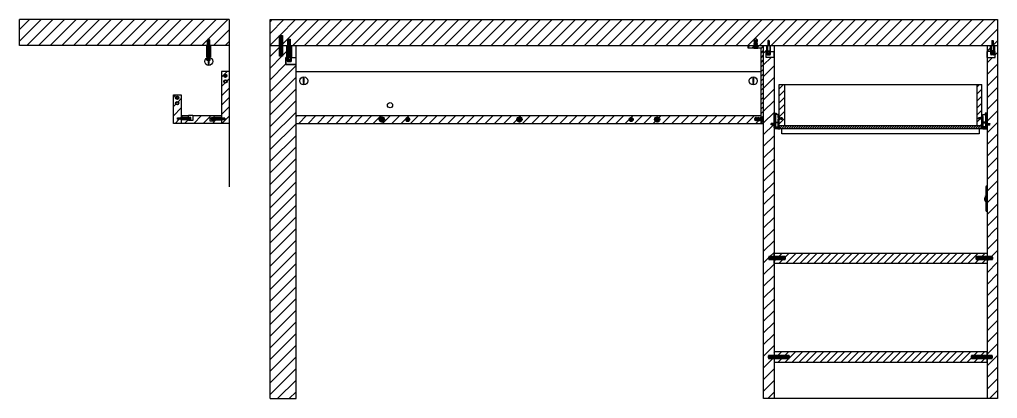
# Model space of a CAD drawing. Header units: millimetres. Extents: x 125 to 1869, y -776 to 1029.
# Drawn here: x 1426.4 to 1614.6, y 257.5 to 330.5 of the extents above; entities that cross this region are included whole.
import ezdxf

# ---------------------------------------------------------------- set-up
doc = ezdxf.new("R2010")
doc.units = ezdxf.units.MM
doc.linetypes.add('ACAD_ISO02W100', pattern=[15, 12, -3])
for name, color, linetype in [('A-SECT-LINE', 5, 'Continuous'), ('A-SECTION', 254, 'Continuous'), ('A-SECTION-1', 253, 'Continuous'), ('A-SECTION-2', 252, 'Continuous'), ('DETAILS', 2, 'Continuous')]:
    doc.layers.add(name, color=color, linetype=linetype)
pattern_1 = [(45, (71.61398, 94.53129), (-0.112253202, 0.112253202), [])]
pattern_2 = [(45, (976.7483, -684.1922), (-1.122532, 1.122532), [])]
pattern_3 = [(45, (71.614, 94.5313), (-0.4490128, 0.4490128), [])]
pattern_4 = [(45, (976.74832, -684.19219), (-0.112253202, 0.112253202), [])]

# ---------------------------------------------------------------- blocks, each defined once
blk = doc.blocks.new('VITE 1')
at = {"layer": 'DETAILS'}
for p, q in [((1496.77, 231.85), (1496.18, 231.67)), ((1496.18, 231.63), (1496.77, 231.81)), ((1496.77, 231.68), (1496.18, 231.5)), ((1496.18, 231.63), (1496.18, 231.67)), ((1496.18, 231.46), (1496.77, 231.64)), ((1496.77, 231.51), (1496.18, 231.33)), ((1496.18, 231.46), (1496.18, 231.5)), ((1496.25, 231.7), (1496.25, 231.95)), ((1496.25, 231.53), (1496.25, 231.66)), ((1496.69, 231.82), (1496.69, 231.95)), ((1496.69, 231.65), (1496.69, 231.78)), ((1496.69, 231.48), (1496.69, 231.61)), ((1496.77, 231.81), (1496.77, 231.85)), ((1496.77, 231.64), (1496.77, 231.68)), ((1496.77, 231.47), (1496.77, 231.51)), ((1496.08, 230.25), (1496.25, 230.44)), ((1496.08, 230.25), (1496.88, 230.25)), ((1496.18, 231.3), (1496.77, 231.47)), ((1496.77, 231.34), (1496.18, 231.16)), ((1496.18, 231.3), (1496.18, 231.33)), ((1496.18, 231.13), (1496.77, 231.3)), ((1496.77, 231.17), (1496.18, 230.99)), ((1496.18, 231.13), (1496.18, 231.16)), ((1496.18, 230.95), (1496.77, 231.13)), ((1496.77, 231), (1496.18, 230.82)), ((1496.18, 230.95), (1496.18, 230.99)), ((1496.18, 230.78), (1496.77, 230.96)), ((1496.77, 230.83), (1496.18, 230.65)), ((1496.18, 230.78), (1496.18, 230.82)), ((1496.18, 230.61), (1496.77, 230.79)), ((1496.77, 230.65), (1496.18, 230.48)), ((1496.18, 230.61), (1496.18, 230.65)), ((1496.18, 230.44), (1496.77, 230.61)), ((1496.18, 230.44), (1496.18, 230.48)), ((1496.25, 231.36), (1496.25, 231.49)), ((1496.25, 231.19), (1496.25, 231.32)), ((1496.25, 231.02), (1496.25, 231.15)), ((1496.25, 230.85), (1496.25, 230.98)), ((1496.25, 230.68), (1496.25, 230.81)), ((1496.25, 230.5), (1496.25, 230.64)), ((1496.25, 230.44), (1496.25, 230.46)), ((1496.69, 231.31), (1496.69, 231.44)), ((1496.69, 231.14), (1496.69, 231.27)), ((1496.69, 230.97), (1496.69, 231.1)), ((1496.69, 230.8), (1496.69, 230.93)), ((1496.69, 230.63), (1496.69, 230.76)), ((1496.69, 230.44), (1496.69, 230.59)), ((1496.88, 230.25), (1496.69, 230.44)), ((1496.77, 231.3), (1496.77, 231.34)), ((1496.77, 231.13), (1496.77, 231.17)), ((1496.77, 230.96), (1496.77, 231)), ((1496.77, 230.79), (1496.77, 230.83)), ((1496.77, 230.61), (1496.77, 230.65)), ((1496.77, 230.61), (1496.77, 230.61))]:
    blk.add_line(p, q, dxfattribs=at)
blk.add_arc((1496.47, 231.45), 0.553, 66.578, 113.422, dxfattribs=at)
blk = doc.blocks.new('vite')
at = {"layer": 'DETAILS'}
for p, q in [((1492.6, 55.1), (1492.6, 59.3)), ((1502.4, 59.3), (1492.6, 59.3)), ((1495, 55.1), (1495, 59.3)), ((1500, 55.1), (1500, 59.3)), ((1502.4, 55.1), (1502.4, 59.3)), ((1492.6, 55.1), (1495, 55.1)), ((1494.2, 35.4), (1494.2, 51.1)), ((1500.8, 51.1), (1494.2, 51.1)), ((1494.2, 35.4), (1500.8, 35.4)), ((1495, 55.1), (1500, 55.1)), ((1495.3, 51.1), (1495.3, 55.1)), ((1495.3, 21.6), (1495.3, 35.4)), ((1499.7, 51.1), (1499.7, 55.1)), ((1499.7, 21.6), (1499.7, 35.4)), ((1500, 55.1), (1502.4, 55.1)), ((1500.8, 35.4), (1500.8, 51.1)), ((1496.4, 20.5), (1495.3, 21.6)), ((1495.3, 21.6), (1499.7, 21.6)), ((1496.4, 20.5), (1498.6, 20.5)), ((1498.6, 20.5), (1499.7, 21.6))]:
    blk.add_line(p, q, dxfattribs=at)
blk.add_arc((1497.5, 51.1), 8.52, 73, 73.2204, dxfattribs=at)
blk = doc.blocks.new('vite mensole')
at = {"layer": 'DETAILS'}
for p, q in [((636.77, 367.25), (636.07, 367.25)), ((636.07, 365), (636.07, 367.25)), ((636.37, 367.15), (636.07, 367.15)), ((636.72, 367.85), (636.12, 367.85)), ((636.12, 367.85), (636.12, 367.65)), ((636.72, 367.65), (636.12, 367.65)), ((636.12, 367.15), (636.12, 365.05)), ((636.22, 367.25), (636.22, 367.65)), ((636.6, 367.25), (636.25, 367.25)), ((636.37, 367.15), (636.37, 365.05)), ((636.77, 367.15), (636.47, 367.15)), ((636.47, 367.15), (636.47, 365.05)), ((636.62, 367.25), (636.62, 367.65)), ((636.72, 367.85), (636.72, 367.65)), ((636.72, 367.15), (636.72, 365.05)), ((636.77, 367.25), (636.77, 365)), ((636.37, 365.05), (636.07, 365.05)), ((636.77, 365), (636.07, 365)), ((636.22, 363.9), (636.22, 365)), ((636.62, 365), (636.22, 364.88)), ((636.62, 364.85), (636.22, 364.73)), ((636.62, 364.7), (636.22, 364.58)), ((636.62, 364.55), (636.22, 364.43)), ((636.62, 364.4), (636.22, 364.28)), ((636.62, 364.25), (636.22, 364.13)), ((636.62, 364.1), (636.22, 363.98)), ((636.57, 363.85), (636.27, 363.85)), ((636.62, 363.94), (636.33, 363.85)), ((636.77, 365.05), (636.47, 365.05)), ((636.62, 365), (636.62, 363.9))]:
    blk.add_line(p, q, dxfattribs=at)
for centre, start, end in [((636.27, 363.9), 180, 270), ((636.57, 363.9), 270, 360)]:
    blk.add_arc(centre, 0.05, start, end, dxfattribs=at)

msp = doc.modelspace()

# ---------------------------------------------------------------- hatches: boundary and pattern name
at = {"layer": 'A-SECTION', "ltscale": 0.2}
h = msp.add_hatch(dxfattribs=at)
h.set_pattern_fill('ANSI31', color=256, scale=0.5)
h.paths.add_polyline_path([(1466.75, 330.47), (1426.41, 330.47), (1426.41, 325.47), (1466.75, 325.47)])
h = msp.add_hatch(dxfattribs=at)
h.set_pattern_fill('ANSI31', color=256, scale=0.5)
h.set_pattern_definition(pattern_2)
edge = h.paths.add_edge_path()
edge.add_line((1614.62, 330.47), (1485.23, 330.47))
edge.add_line((1485.23, 330.47), (1485.23, 325.47))
edge.add_line((1485.23, 325.47), (1567.82, 325.47))
edge.add_line((1567.82, 325.47), (1567.82, 325.55))
edge.add_line((1567.82, 325.55), (1567.9, 325.57))
edge.add_line((1567.9, 325.57), (1567.9, 325.7))
edge.add_line((1567.9, 325.7), (1567.82, 325.68))
edge.add_line((1567.82, 325.68), (1567.82, 325.72))
edge.add_line((1567.82, 325.72), (1567.9, 325.74))
edge.add_line((1567.9, 325.74), (1567.9, 325.87))
edge.add_line((1567.9, 325.87), (1567.82, 325.85))
edge.add_line((1567.82, 325.85), (1567.82, 325.89))
edge.add_line((1567.82, 325.89), (1567.9, 325.91))
edge.add_line((1567.9, 325.91), (1567.9, 326.04))
edge.add_line((1567.9, 326.04), (1567.82, 326.02))
edge.add_line((1567.82, 326.02), (1567.82, 326.06))
edge.add_line((1567.82, 326.06), (1567.9, 326.08))
edge.add_line((1567.9, 326.08), (1567.9, 326.21))
edge.add_line((1567.9, 326.21), (1567.82, 326.19))
edge.add_line((1567.82, 326.19), (1567.82, 326.23))
edge.add_line((1567.82, 326.23), (1567.9, 326.25))
edge.add_line((1567.9, 326.25), (1567.9, 326.38))
edge.add_line((1567.9, 326.38), (1567.82, 326.36))
edge.add_line((1567.82, 326.36), (1567.82, 326.4))
edge.add_line((1567.82, 326.4), (1567.9, 326.42))
edge.add_line((1567.9, 326.42), (1567.9, 326.68))
edge.add_arc((1568.12, 326.17), 0.553, 66.578, 113.422, ccw=False)
edge.add_line((1568.34, 326.68), (1568.34, 326.55))
edge.add_line((1568.34, 326.55), (1568.42, 326.57))
edge.add_line((1568.42, 326.57), (1568.42, 326.53))
edge.add_line((1568.42, 326.53), (1568.34, 326.51))
edge.add_line((1568.34, 326.51), (1568.34, 326.38))
edge.add_line((1568.34, 326.38), (1568.42, 326.4))
edge.add_line((1568.42, 326.4), (1568.42, 326.36))
edge.add_line((1568.42, 326.36), (1568.34, 326.34))
edge.add_line((1568.34, 326.34), (1568.34, 326.21))
edge.add_line((1568.34, 326.21), (1568.42, 326.23))
edge.add_line((1568.42, 326.23), (1568.42, 326.19))
edge.add_line((1568.42, 326.19), (1568.34, 326.17))
edge.add_line((1568.34, 326.17), (1568.34, 326.04))
edge.add_line((1568.34, 326.04), (1568.42, 326.06))
edge.add_line((1568.42, 326.06), (1568.42, 326.02))
edge.add_line((1568.42, 326.02), (1568.34, 326))
edge.add_line((1568.34, 326), (1568.34, 325.87))
edge.add_line((1568.34, 325.87), (1568.42, 325.89))
edge.add_line((1568.42, 325.89), (1568.42, 325.85))
edge.add_line((1568.42, 325.85), (1568.34, 325.83))
edge.add_line((1568.34, 325.83), (1568.34, 325.7))
edge.add_line((1568.34, 325.7), (1568.42, 325.72))
edge.add_line((1568.42, 325.72), (1568.42, 325.68))
edge.add_line((1568.42, 325.68), (1568.34, 325.66))
edge.add_line((1568.34, 325.66), (1568.34, 325.53))
edge.add_line((1568.34, 325.53), (1568.42, 325.55))
edge.add_line((1568.42, 325.55), (1568.42, 325.47))
edge.add_line((1568.42, 325.47), (1570.43, 325.47))
edge.add_line((1570.43, 325.47), (1570.43, 326.36))
edge.add_line((1570.43, 326.36), (1570.5, 326.43))
edge.add_line((1570.5, 326.43), (1570.65, 326.43))
edge.add_line((1570.65, 326.43), (1570.71, 326.36))
edge.add_line((1570.71, 326.36), (1570.71, 325.47))
edge.add_line((1570.71, 325.47), (1570.78, 325.47))
edge.add_line((1570.78, 325.47), (1613.52, 325.47))
edge.add_line((1613.52, 325.47), (1613.52, 326.36))
edge.add_line((1613.52, 326.36), (1613.59, 326.43))
edge.add_line((1613.59, 326.43), (1613.73, 326.43))
edge.add_line((1613.73, 326.43), (1613.8, 326.36))
edge.add_line((1613.8, 326.36), (1613.8, 325.47))
edge.add_line((1613.8, 325.47), (1613.87, 325.47))
edge.add_line((1613.87, 325.47), (1614.62, 325.47))
edge.add_line((1614.62, 325.47), (1614.62, 330.47))
h.paths.add_polyline_path([(1485.23, 330.47), (1474.62, 330.47), (1474.62, 325.47), (1476.43, 325.47), (1476.43, 327.26), (1476.43, 327.41), (1477.03, 327.41), (1477.03, 325.47), (1477.95, 325.47), (1477.95, 326.31), (1478.1, 326.31), (1478.1, 326.62), (1478.5, 326.62), (1478.5, 326.31), (1478.65, 326.31), (1478.65, 325.47), (1485.23, 325.47)])
at = {"layer": 'A-SECTION'}
h = msp.add_hatch(dxfattribs=at)
h.set_pattern_fill('ANSI31', color=256, scale=0.5)
h.set_pattern_definition([(45, (71.614, 94.5313), (-1.122532, 1.122532), [])])
h.paths.add_polyline_path([(1478.81, 324.03), (1479.62, 324.03), (1479.62, 325.47), (1478.81, 325.47)])
edge = h.paths.add_edge_path(flags=17)
edge.add_line((1477.91, 323.47), (1477.91, 323.36))
edge.add_arc((1478.05, 323.36), 0.143, 180, 270)
edge.add_line((1478.05, 323.22), (1478.59, 323.22))
edge.add_arc((1478.59, 323.36), 0.143, 270, 360)
edge.add_line((1478.73, 323.36), (1478.73, 323.47))
edge.add_line((1478.73, 323.47), (1477.91, 323.47))
h.paths.add_polyline_path([(1477.03, 325.47), (1477.03, 323.41), (1476.53, 323.41), (1476.43, 323.55), (1476.43, 325.47), (1474.62, 325.47), (1474.62, 257.47), (1479.62, 257.47), (1479.62, 321.78), (1477.69, 321.78), (1477.69, 324.03), (1477.81, 324.03), (1477.81, 325.47)])
at = {"layer": 'A-SECTION-1', "ltscale": 0.2}
h = msp.add_hatch(dxfattribs=at)
h.set_pattern_fill('ANSI31', color=256, scale=0.5)
h.set_pattern_definition(pattern_2)
h.paths.add_polyline_path([(1571.62, 325.47), (1570.97, 325.47), (1570.97, 324.32), (1571.62, 324.32)], flags=17)
h.paths.add_polyline_path([(1570.17, 325.47), (1569.62, 325.47), (1569.62, 316.57), (1571.62, 316.57), (1571.62, 323.19), (1570.08, 323.19), (1570.08, 324.32), (1570.17, 324.32)])
edge = h.paths.add_edge_path()
edge.add_line((1571.62, 316.57), (1569.62, 316.57))
edge.add_line((1569.62, 316.57), (1569.62, 304.59))
edge.add_line((1569.62, 304.59), (1571.62, 304.59))
edge.add_line((1571.62, 304.59), (1571.62, 310.16))
edge.add_line((1571.62, 310.16), (1571.61, 310.16))
edge.add_line((1571.61, 310.16), (1571.62, 310.19))
edge.add_line((1571.62, 310.19), (1571.62, 310.2))
edge.add_line((1571.62, 310.2), (1571.56, 310.2))
edge.add_line((1571.56, 310.2), (1571.55, 310.16))
edge.add_line((1571.55, 310.16), (1571.53, 310.16))
edge.add_line((1571.53, 310.16), (1571.54, 310.2))
edge.add_line((1571.54, 310.2), (1571.48, 310.2))
edge.add_line((1571.48, 310.2), (1571.47, 310.16))
edge.add_line((1571.47, 310.16), (1571.45, 310.16))
edge.add_line((1571.45, 310.16), (1571.46, 310.2))
edge.add_line((1571.46, 310.2), (1571.4, 310.2))
edge.add_line((1571.4, 310.2), (1571.38, 310.16))
edge.add_line((1571.38, 310.16), (1571.37, 310.16))
edge.add_line((1571.37, 310.16), (1571.38, 310.2))
edge.add_line((1571.38, 310.2), (1571.31, 310.2))
edge.add_line((1571.31, 310.2), (1571.3, 310.16))
edge.add_line((1571.3, 310.16), (1571.28, 310.16))
edge.add_line((1571.28, 310.16), (1571.29, 310.2))
edge.add_line((1571.29, 310.2), (1571.23, 310.2))
edge.add_line((1571.23, 310.2), (1571.22, 310.16))
edge.add_line((1571.22, 310.16), (1571.2, 310.16))
edge.add_line((1571.2, 310.16), (1571.21, 310.2))
edge.add_line((1571.21, 310.2), (1571.15, 310.2))
edge.add_line((1571.15, 310.2), (1571.14, 310.16))
edge.add_line((1571.14, 310.16), (1571.12, 310.16))
edge.add_line((1571.12, 310.16), (1571.13, 310.2))
edge.add_line((1571.13, 310.2), (1571.07, 310.2))
edge.add_arc((1571.31, 310.31), 0.265, 156.578, 203.422, ccw=False)
edge.add_line((1571.07, 310.41), (1571.19, 310.41))
edge.add_line((1571.19, 310.41), (1571.2, 310.45))
edge.add_line((1571.2, 310.45), (1571.22, 310.45))
edge.add_line((1571.22, 310.45), (1571.21, 310.41))
edge.add_line((1571.21, 310.41), (1571.27, 310.41))
edge.add_line((1571.27, 310.41), (1571.28, 310.45))
edge.add_line((1571.28, 310.45), (1571.3, 310.45))
edge.add_line((1571.3, 310.45), (1571.29, 310.41))
edge.add_line((1571.29, 310.41), (1571.36, 310.41))
edge.add_line((1571.36, 310.41), (1571.37, 310.45))
edge.add_line((1571.37, 310.45), (1571.39, 310.45))
edge.add_line((1571.39, 310.45), (1571.37, 310.41))
edge.add_line((1571.37, 310.41), (1571.44, 310.41))
edge.add_line((1571.44, 310.41), (1571.45, 310.45))
edge.add_line((1571.45, 310.45), (1571.47, 310.45))
edge.add_line((1571.47, 310.45), (1571.46, 310.41))
edge.add_line((1571.46, 310.41), (1571.52, 310.41))
edge.add_line((1571.52, 310.41), (1571.53, 310.45))
edge.add_line((1571.53, 310.45), (1571.55, 310.45))
edge.add_line((1571.55, 310.45), (1571.54, 310.41))
edge.add_line((1571.54, 310.41), (1571.6, 310.41))
edge.add_line((1571.6, 310.41), (1571.61, 310.45))
edge.add_line((1571.61, 310.45), (1571.62, 310.45))
edge.add_line((1571.62, 310.45), (1571.62, 316.57))
h.paths.add_polyline_path([(1570.77, 284.22), (1570.62, 284.32), (1570.62, 284.72), (1570.77, 284.82), (1571.62, 284.82), (1571.62, 304.59), (1569.62, 304.59), (1569.62, 257.47), (1571.62, 257.47), (1571.62, 264.97), (1571.62, 265.17), (1570.53, 265.17), (1570.53, 265.77), (1571.62, 265.77), (1571.62, 266.47), (1571.62, 282.86), (1571.62, 284.22)])
h = msp.add_hatch(dxfattribs=at)
h.set_pattern_fill('ANSI31', color=256, scale=0.5)
h.set_pattern_definition(pattern_2)
h.paths.add_polyline_path([(1613.26, 325.47), (1612.62, 325.47), (1612.62, 324.32), (1613.26, 324.32)], flags=17)
h.paths.add_polyline_path([(1614.62, 325.47), (1614.06, 325.47), (1614.06, 324.32), (1614.16, 324.32), (1614.16, 323.19), (1612.62, 323.19), (1612.62, 310.47), (1612.62, 310.45), (1612.71, 310.45), (1612.79, 310.45), (1612.87, 310.45), (1612.95, 310.45), (1613.03, 310.45), (1613.17, 310.41, -0.309772), (1613.11, 310.12), (1613.1, 310.16), (1613.01, 310.16), (1612.93, 310.16), (1612.85, 310.16), (1612.62, 310.16), (1612.62, 309.59), (1612.62, 289.82), (1614.62, 289.82)])
h = msp.add_hatch(dxfattribs=at)
h.set_pattern_fill('ANSI31', color=256, scale=0.4)
h.paths.add_polyline_path([(1466.75, 320.47), (1465.25, 320.47), (1465.25, 310.47), (1466.75, 310.47)])
h.paths.add_polyline_path([(1466.34, 318.55, -1), (1465.7, 318.55, -1)], flags=16)
h.paths.add_polyline_path([(1465.78, 318.55, -1), (1466.26, 318.55, -1)], flags=0)
h.paths.add_polyline_path([(1465.69, 319.65, -1), (1466.33, 319.65, -1)], flags=16)
h.paths.add_polyline_path([(1465.71, 319.65, -1), (1466.31, 319.65, -1)], flags=0)
h.paths.add_polyline_path([(1466.06, 319.4), (1465.96, 319.4), (1465.96, 319.6), (1465.76, 319.6), (1465.76, 319.7), (1465.96, 319.7), (1465.96, 319.9), (1466.06, 319.9), (1466.06, 319.7), (1466.26, 319.7), (1466.26, 319.6), (1466.06, 319.6)], flags=0)
h.paths.add_polyline_path([(1459.24, 311.21), (1459.12, 311.21), (1459.12, 311.27), (1458.88, 311.27), (1458.88, 311.51), (1459.12, 311.51), (1459.12, 311.57), (1459.24, 311.57)], flags=16)
h.paths.add_polyline_path([(1458.82, 311.21), (1457.56, 311.21), (1457.56, 311.36), (1458.82, 311.36)], flags=16)
h.paths.add_polyline_path([(1458.82, 311.42), (1457.56, 311.42), (1457.56, 311.57), (1458.82, 311.57)], flags=16)
h.paths.add_polyline_path([(1463.54, 311.55), (1463.66, 311.55), (1463.66, 311.49), (1463.9, 311.49), (1463.9, 311.25), (1463.66, 311.25), (1463.66, 311.19), (1463.54, 311.19)], flags=16)
h.paths.add_polyline_path([(1463.96, 311.34), (1465.22, 311.34), (1465.22, 311.19), (1463.96, 311.19)], flags=16)
h.paths.add_polyline_path([(1463.96, 311.4), (1463.96, 311.55), (1465.22, 311.55), (1465.22, 311.4)], flags=16)
h.paths.add_polyline_path([(1457.05, 314.35, -1), (1456.41, 314.35, -1)], flags=16)
h.paths.add_polyline_path([(1456.49, 314.35, -1), (1456.97, 314.35, -1)], flags=0)
h.paths.add_polyline_path([(1456.44, 315.4, -1), (1457.07, 315.4, -1)], flags=16)
h.paths.add_polyline_path([(1456.45, 315.4, -1), (1457.05, 315.4, -1)], flags=0)
h.paths.add_polyline_path([(1456.8, 315.15), (1456.7, 315.15), (1456.7, 315.35), (1456.5, 315.35), (1456.5, 315.45), (1456.7, 315.45), (1456.7, 315.65), (1456.8, 315.65), (1456.8, 315.45), (1457, 315.45), (1457, 315.35), (1456.8, 315.35)], flags=0)
h.paths.add_polyline_path([(1456.82, 311.53), (1457.53, 311.53), (1457.53, 311.97), (1457.53, 315.97), (1456.03, 315.97), (1456.03, 311.97), (1456.03, 310.47), (1457.53, 310.47), (1457.53, 311.25), (1456.82, 311.25)])
h.paths.add_polyline_path([(1457.56, 311.18), (1458.82, 311.18), (1458.82, 311.36), (1457.56, 311.36)])
h.paths.add_polyline_path([(1459.12, 311.51), (1458.88, 311.51), (1458.88, 311.27), (1459.12, 311.27), (1459.12, 311.21), (1459.24, 311.21), (1459.24, 311.57), (1459.12, 311.57)])
h.paths.add_polyline_path([(1458.82, 311.6), (1457.56, 311.6), (1457.56, 311.42), (1458.82, 311.42)])
h.paths.add_polyline_path([(1457.53, 311.64), (1458.92, 311.64), (1458.92, 311.97), (1457.53, 311.97)])
h.paths.add_polyline_path([(1463.96, 311.19), (1465.22, 311.19), (1465.22, 311.34), (1463.96, 311.34)])
h.paths.add_polyline_path([(1465.22, 311.55), (1463.96, 311.55), (1463.96, 311.4), (1465.22, 311.4)])
h.paths.add_polyline_path([(1465.25, 311.15), (1463.86, 311.15), (1463.86, 310.98), (1463.01, 310.98), (1463.01, 311.97), (1459.76, 311.97), (1459.76, 311), (1458.92, 311), (1458.92, 311.17), (1457.53, 311.17), (1457.53, 310.47), (1465.25, 310.47)])
h.paths.add_polyline_path([(1463.9, 311.49), (1463.66, 311.49), (1463.66, 311.55), (1463.54, 311.55), (1463.54, 311.19), (1463.66, 311.19), (1463.66, 311.25), (1463.9, 311.25)])
h = msp.add_hatch(dxfattribs=at)
h.set_pattern_fill('ANSI31', color=256, scale=0.3)
h.set_pattern_definition([(45, (976.7483, -684.1922), (-0.6735192, 0.6735192), [])])
h.paths.add_polyline_path([(1611.62, 317.97), (1610.62, 317.97), (1610.62, 309.97), (1611.62, 309.97), (1611.62, 311.35), (1611.57, 311.35), (1611.56, 311.31), (1611.54, 311.31), (1611.49, 311.35), (1611.48, 311.31), (1611.46, 311.31), (1611.41, 311.35), (1611.4, 311.31), (1611.38, 311.31), (1611.32, 311.35), (1611.31, 311.31), (1611.29, 311.31), (1611.24, 311.35), (1611.23, 311.31), (1611.21, 311.31), (1611.16, 311.35), (1611.15, 311.31), (1611.13, 311.31), (1611.08, 311.35), (1611.07, 311.31), (1611.05, 311.31), (1611, 311.35, -0.207291), (1611, 311.56), (1611.12, 311.56), (1611.13, 311.59), (1611.15, 311.59), (1611.14, 311.56), (1611.2, 311.56), (1611.21, 311.59), (1611.23, 311.59), (1611.22, 311.56), (1611.29, 311.56), (1611.3, 311.59), (1611.31, 311.59), (1611.3, 311.56), (1611.37, 311.56), (1611.38, 311.59), (1611.4, 311.59), (1611.39, 311.56), (1611.45, 311.56), (1611.46, 311.59), (1611.48, 311.59), (1611.47, 311.56), (1611.53, 311.56), (1611.54, 311.59), (1611.56, 311.59), (1611.55, 311.56), (1611.61, 311.56), (1611.62, 311.58)])
h.paths.add_polyline_path([(1573.62, 316.57), (1572.62, 316.57), (1572.62, 311.58), (1572.62, 311.56), (1572.69, 311.56), (1572.68, 311.59), (1572.69, 311.59), (1572.71, 311.56), (1572.77, 311.56), (1572.76, 311.59), (1572.78, 311.59), (1572.79, 311.56), (1572.85, 311.56), (1572.84, 311.59), (1572.86, 311.59), (1572.87, 311.56), (1572.93, 311.56), (1572.92, 311.59), (1572.94, 311.59), (1572.95, 311.56), (1573.01, 311.56), (1573, 311.59), (1573.02, 311.59), (1573.03, 311.56), (1573.09, 311.56), (1573.08, 311.59), (1573.1, 311.59), (1573.11, 311.56), (1573.24, 311.56, -0.207291), (1573.24, 311.35), (1573.17, 311.35), (1573.19, 311.31), (1573.17, 311.31), (1573.16, 311.35), (1573.09, 311.35), (1573.1, 311.31), (1573.09, 311.31), (1573.07, 311.35), (1573.01, 311.35), (1573.02, 311.31), (1573, 311.31), (1572.99, 311.35), (1572.93, 311.35), (1572.94, 311.31), (1572.92, 311.31), (1572.91, 311.35), (1572.85, 311.35), (1572.86, 311.31), (1572.84, 311.31), (1572.83, 311.35), (1572.77, 311.35), (1572.78, 311.31), (1572.76, 311.31), (1572.75, 311.35), (1572.68, 311.35), (1572.7, 311.31), (1572.68, 311.31), (1572.67, 311.35), (1572.62, 311.35), (1572.62, 311.21), (1572.62, 309.97), (1573.62, 309.97)])
h.paths.add_polyline_path([(1573.62, 317.97), (1572.62, 317.97), (1572.62, 316.57), (1573.62, 316.57)])
h = msp.add_hatch(dxfattribs=at)
h.set_pattern_fill('ANSI31', color=256, scale=0.05)
h.set_pattern_definition(pattern_4)
h.paths.add_polyline_path([(1571.88, 312.24), (1572, 312.24), (1572, 312.44), (1571.62, 312.44), (1571.62, 310.45), (1571.63, 310.45), (1571.62, 310.41), (1571.68, 310.41), (1571.69, 310.45), (1571.71, 310.45), (1571.7, 310.41), (1571.76, 310.41), (1571.78, 310.45), (1571.79, 310.45), (1571.78, 310.41), (1571.79, 310.41), (1571.88, 310.5)])
h.paths.add_polyline_path([(1572.4, 309.79), (1571.89, 309.79), (1571.89, 310.12), (1571.79, 310.2), (1571.72, 310.2), (1571.71, 310.16), (1571.69, 310.16), (1571.7, 310.2), (1571.64, 310.2), (1571.63, 310.16), (1571.62, 310.16), (1571.62, 309.59), (1571.62, 309.41), (1572.4, 309.41)])
h = msp.add_hatch(dxfattribs=at)
h.set_pattern_fill('ANSI31', color=256, scale=0.05)
h.set_pattern_definition([(45, (1018.8892, -684.19219), (-0.112253202, 0.112253202), [])])
h.paths.add_polyline_path([(1612.36, 312.24), (1612.24, 312.24), (1612.24, 312.44), (1612.62, 312.44), (1612.62, 310.45), (1612.61, 310.45), (1612.62, 310.41), (1612.55, 310.41), (1612.54, 310.45), (1612.52, 310.45), (1612.53, 310.41), (1612.47, 310.41), (1612.46, 310.45), (1612.44, 310.45), (1612.45, 310.41), (1612.44, 310.41), (1612.35, 310.5)])
h.paths.add_polyline_path([(1611.83, 309.79), (1612.35, 309.79), (1612.35, 310.12), (1612.44, 310.2), (1612.51, 310.2), (1612.52, 310.16), (1612.54, 310.16), (1612.53, 310.2), (1612.6, 310.2), (1612.61, 310.16), (1612.62, 310.16), (1612.62, 309.59), (1612.62, 309.41), (1611.83, 309.41)])
at = {"layer": 'A-SECTION-1'}
h = msp.add_hatch(dxfattribs=at)
h.set_pattern_fill('ANSI31', color=256, scale=0.4)
h.set_pattern_definition([(45, (71.614, 94.5313), (-0.8980256, 0.8980256), [])])
h.paths.add_polyline_path([(1567.87, 311.62), (1569.12, 311.62), (1569.12, 311.97), (1479.62, 311.97), (1479.62, 310.47), (1569.12, 310.47), (1569.12, 311.02), (1567.87, 311.02)])
edge = h.paths.add_edge_path(flags=16)
edge.add_arc((1522.62, 311.22), 0.5, 0, 360)
edge = h.paths.add_edge_path(flags=16)
edge.add_arc((1544.12, 311.22), 0.4, 0, 360)
edge = h.paths.add_edge_path(flags=16)
edge.add_arc((1549.12, 311.22), 0.5, 0, 360)
edge = h.paths.add_edge_path(flags=16)
edge.add_arc((1501.12, 311.22), 0.4, 0, 360)
edge = h.paths.add_edge_path(flags=16)
edge.add_arc((1496.12, 311.22), 0.5, 0, 360)
at = {"layer": 'A-SECTION-1', "ltscale": 0.2}
h = msp.add_hatch(dxfattribs=at)
h.set_pattern_fill('ANSI31', color=256, scale=0.05)
h.set_pattern_definition(pattern_4)
h.paths.add_polyline_path([(1572.62, 311.21), (1572.62, 311.31), (1572.59, 311.31), (1572.58, 311.35), (1572.51, 311.35), (1572.42, 311.26), (1572.42, 309.41), (1572.72, 309.41), (1572.72, 309.47), (1572.62, 309.47), (1572.62, 309.97)])
h.paths.add_polyline_path([(1572.62, 311.82), (1572.42, 311.82), (1572.42, 311.64), (1572.51, 311.56), (1572.52, 311.56), (1572.51, 311.59), (1572.53, 311.59), (1572.54, 311.56), (1572.61, 311.56), (1572.59, 311.59), (1572.61, 311.59), (1572.62, 311.58)])
h.paths.add_polyline_path([(1611.82, 311.82), (1611.62, 311.82), (1611.62, 311.58), (1611.62, 311.59), (1611.64, 311.59), (1611.63, 311.56), (1611.69, 311.56), (1611.71, 311.59), (1611.72, 311.59), (1611.71, 311.56), (1611.72, 311.56), (1611.82, 311.64)])
h.paths.add_polyline_path([(1611.82, 311.26), (1611.72, 311.35), (1611.65, 311.35), (1611.64, 311.31), (1611.62, 311.31), (1611.62, 309.97), (1611.62, 309.47), (1611.52, 309.47), (1611.52, 309.41), (1611.82, 309.41)])
h = msp.add_hatch(dxfattribs=at)
h.set_pattern_fill('ANSI31', color=256, scale=0.5)
h.set_pattern_definition(pattern_2)
h.paths.add_polyline_path([(1614.62, 277.84), (1612.62, 277.84), (1612.62, 265.77), (1613.62, 265.77), (1613.62, 265.17), (1612.62, 265.17), (1612.62, 264.47), (1612.62, 257.47), (1614.62, 257.47)])
h.paths.add_polyline_path([(1613.54, 284.22), (1612.62, 284.22), (1612.62, 283.46), (1613.62, 283.46), (1613.62, 282.86), (1612.62, 282.86), (1612.62, 277.84), (1614.62, 277.84), (1614.62, 289.82), (1612.62, 289.82), (1612.62, 284.82), (1613.54, 284.82)])
at = {"layer": 'A-SECTION-1'}
h = msp.add_hatch(dxfattribs=at)
h.set_pattern_fill('ANSI31', color=256, scale=0.3)
h.set_pattern_definition([(45, (71.614, 94.5313), (-0.6735192, 0.6735192), [])])
h.paths.add_polyline_path([(1612.62, 264.47), (1612.62, 265.17), (1609.62, 265.17), (1609.62, 265.77), (1612.62, 265.77), (1612.62, 266.47), (1571.62, 266.47), (1571.62, 265.77), (1574.53, 265.77), (1574.53, 265.17), (1571.62, 265.17), (1571.62, 264.47)])
h.paths.add_polyline_path([(1573.66, 284.22), (1573.53, 284.22), (1573.53, 284.82), (1573.66, 284.82)])
h.paths.add_polyline_path([(1573.66, 284.82), (1573.79, 284.72), (1573.79, 284.32), (1573.66, 284.22)])
h.paths.add_polyline_path([(1612.62, 284.22), (1610.65, 284.22), (1610.65, 284.82), (1612.62, 284.82), (1612.62, 285.46), (1571.62, 285.46), (1571.62, 284.82), (1573.53, 284.82), (1573.53, 284.22), (1571.62, 284.22), (1571.62, 283.46), (1612.62, 283.46)])
at = {"layer": 'A-SECTION-2'}
h = msp.add_hatch(dxfattribs=at)
h.set_pattern_fill('ANSI31', color=256, scale=0.2)
h.set_pattern_definition(pattern_3)
h.paths.add_polyline_path([(1567.72, 325.47), (1566.62, 325.47), (1566.62, 324.97), (1567.72, 324.97)])
h = msp.add_hatch(dxfattribs=at)
h.set_pattern_fill('ANSI31', color=256, scale=0.2)
h.set_pattern_definition(pattern_3)
h.paths.add_polyline_path([(1569.62, 325.47), (1568.52, 325.47), (1568.52, 324.97), (1569.12, 324.97), (1569.12, 311.67), (1569.62, 311.67)])
h.paths.add_polyline_path([(1569.12, 310.47), (1569.62, 310.47), (1569.62, 310.87), (1569.12, 310.87)])
h = msp.add_hatch(dxfattribs=at)
h.set_pattern_fill('ANSI31', color=256, scale=0.05)
h.set_pattern_definition(pattern_1)
h.paths.add_polyline_path([(1495.62, 311.22, 1), (1496.62, 311.22, 1)])
h.paths.add_polyline_path([(1500.72, 311.22, 1), (1501.52, 311.22, 1)])
h = msp.add_hatch(dxfattribs=at)
h.set_pattern_fill('ANSI31', color=256, scale=0.05)
h.set_pattern_definition(pattern_1)
h.paths.add_polyline_path([(1522.12, 311.22, 1), (1523.12, 311.22, 1)])
h.paths.add_polyline_path([(1543.72, 311.22, 1), (1544.52, 311.22, 1)])
h.paths.add_polyline_path([(1548.62, 311.22, 1), (1549.62, 311.22, 1)])
h = msp.add_hatch(dxfattribs=at)
h.set_pattern_fill('ANSI31', color=256, scale=0.1)
h.set_pattern_definition([(45, (245.52105, 94.5313), (-0.2245064, 0.2245064), [])])
h.paths.add_polyline_path([(1611.62, 309.97), (1610.62, 309.97), (1572.62, 309.97), (1572.62, 309.47), (1611.62, 309.47)])

# ---------------------------------------------------------------- linework, layer by layer
at = {"ltscale": 0.2}
for p, q in [((1466.75, 330.47), (1426.41, 330.47)), ((1466.75, 330.47), (1466.75, 325.47)), ((1476.43, 327.26), (1476.43, 327.41)), ((1476.43, 327.41), (1477.03, 327.41)), ((1476.43, 323.41), (1476.43, 327.26)), ((1477.03, 327.41), (1477.03, 323.41)), ((1478.07, 325.47), (1478.07, 326.67)), ((1478.07, 326.67), (1478.52, 326.67)), ((1478.52, 326.67), (1478.52, 325.47)), ((1466.75, 325.47), (1426.41, 325.47)), ((1477.95, 325.47), (1477.95, 325.47)), ((1477.95, 325.47), (1478.07, 325.47)), ((1478.55, 325.47), (1478.65, 325.47)), ((1479.62, 323.19), (1479.62, 325.47)), ((1477.03, 323.41), (1476.43, 323.41)), ((1477.81, 323.19), (1477.69, 323.19)), ((1477.69, 323.19), (1477.69, 321.78)), ((1478.81, 323.19), (1479.62, 323.19)), ((1466.75, 320.47), (1465.25, 320.47)), ((1465.25, 320.47), (1465.25, 310.47)), ((1466.75, 320.47), (1466.75, 310.47)), ((1477.69, 321.78), (1479.62, 321.78)), ((1611.62, 311.58), (1611.62, 317.97)), ((1456.03, 311.97), (1456.03, 315.97)), ((1456.03, 315.97), (1457.53, 315.97)), ((1457.53, 315.97), (1457.53, 310.47)), ((1571.62, 312.44), (1572, 312.44)), ((1571.62, 310.45), (1571.62, 312.44)), ((1572, 312.44), (1572, 312.24)), ((1456.03, 310.47), (1456.03, 311.97)), ((1456.82, 311.25), (1456.82, 311.53)), ((1456.82, 311.53), (1457.53, 311.53)), ((1457.53, 311.25), (1456.82, 311.25)), ((1457.53, 311.97), (1458.92, 311.97)), ((1457.53, 311.53), (1457.53, 311.62)), ((1457.53, 311.62), (1458.92, 311.62)), ((1457.53, 311.55), (1457.53, 311.55)), ((1457.53, 311.17), (1457.53, 311.25)), ((1458.92, 311.17), (1457.53, 311.17)), ((1458.92, 311.62), (1458.92, 311.97)), ((1458.92, 311), (1458.92, 311.17)), ((1459.76, 311), (1458.92, 311)), ((1459.76, 311.97), (1463.01, 311.97)), ((1459.76, 311.97), (1459.76, 311)), ((1463.01, 311.97), (1463.01, 310.98)), ((1463.01, 310.98), (1463.86, 310.98)), ((1463.86, 311.97), (1465.25, 311.97)), ((1463.86, 311.58), (1463.86, 311.97)), ((1465.25, 311.58), (1463.86, 311.58)), ((1463.86, 310.98), (1463.86, 311.15)), ((1463.86, 311.15), (1465.25, 311.15)), ((1465.25, 311.5), (1465.25, 311.58)), ((1465.95, 311.5), (1465.25, 311.5)), ((1465.25, 311.15), (1465.25, 311.24)), ((1465.25, 311.24), (1465.95, 311.24)), ((1465.95, 311.24), (1465.95, 311.5)), ((1572, 312.24), (1571.87, 312.24)), ((1571.88, 312.24), (1571.89, 309.79)), ((1611.62, 309.97), (1611.62, 311.35)), ((1466.75, 310.47), (1456.03, 310.47)), ((1466.75, 310.47), (1466.75, 310.47)), ((1571.62, 309.59), (1571.62, 310.16)), ((1572.4, 309.41), (1571.62, 309.41)), ((1571.89, 309.79), (1572.4, 309.79)), ((1572.4, 309.79), (1572.4, 309.41)), ((1572.72, 309.41), (1572.72, 309.47))]:
    msp.add_line(p, q, dxfattribs=at)
for p, q in [((1474.62, 257.47), (1474.62, 330.47)), ((1474.62, 330.47), (1614.62, 330.47)), ((1614.62, 330.47), (1614.62, 257.47)), ((1474.62, 325.47), (1476.43, 325.47)), ((1477.03, 325.47), (1477.95, 325.47)), ((1477.81, 325.47), (1477.81, 323.19)), ((1478.65, 325.47), (1567.9, 325.47)), ((1478.81, 323.19), (1478.81, 325.47)), ((1566.62, 324.97), (1566.62, 325.47)), ((1569.12, 324.97), (1566.62, 324.97)), ((1567.72, 325.47), (1567.72, 324.97)), ((1568.34, 325.47), (1614.62, 325.47)), ((1568.52, 324.97), (1568.52, 325.47)), ((1569.12, 311.49), (1569.12, 324.97)), ((1569.62, 257.47), (1569.62, 325.47)), ((1570.17, 325.47), (1570.17, 324.32)), ((1570.97, 324.32), (1570.97, 325.47)), ((1571.62, 325.47), (1571.62, 310.45)), ((1612.62, 325.47), (1612.62, 310.45)), ((1613.26, 324.32), (1613.26, 325.47)), ((1614.06, 325.47), (1614.06, 324.32)), ((1479.62, 257.47), (1479.62, 321.78)), ((1572.62, 311.58), (1572.62, 317.97)), ((1573.62, 317.97), (1573.62, 309.97)), ((1610.62, 317.97), (1610.62, 309.97)), ((1479.62, 311.97), (1569.12, 311.97)), ((1569.62, 311.67), (1569.12, 311.67)), ((1569.12, 310.47), (1569.12, 311.05)), ((1569.12, 310.87), (1569.62, 310.87)), ((1572.62, 311.82), (1572.42, 311.82)), ((1572.42, 311.27), (1572.42, 309.41)), ((1572.62, 311.21), (1572.62, 311.35)), ((1572.62, 309.97), (1572.62, 311.21)), ((1479.62, 310.47), (1569.62, 310.47)), ((1569.62, 310.47), (1569.12, 310.47)), ((1571.62, 310.16), (1571.62, 284.82)), ((1572.42, 309.41), (1572.72, 309.41)), ((1611.62, 309.97), (1572.62, 309.97)), ((1572.62, 309.97), (1572.62, 309.47)), ((1573.62, 309.97), (1572.62, 309.97)), ((1572.62, 309.47), (1611.62, 309.47)), ((1610.62, 309.97), (1611.62, 309.97)), ((1611.62, 309.47), (1611.62, 309.97)), ((1612.62, 310.16), (1612.62, 284.82)), ((1570.62, 284.82), (1570.62, 284.22)), ((1573.66, 284.82), (1570.62, 284.82)), ((1570.62, 284.22), (1573.66, 284.22)), ((1571.62, 285.46), (1612.62, 285.46)), ((1571.62, 284.82), (1571.62, 285.46)), ((1571.62, 283.46), (1571.62, 284.22)), ((1571.62, 284.22), (1571.62, 283.46)), ((1573.79, 284.82), (1573.66, 284.82)), ((1573.66, 284.22), (1573.79, 284.22)), ((1573.79, 284.22), (1573.79, 284.82)), ((1613.54, 284.82), (1610.5, 284.82)), ((1610.5, 284.82), (1610.5, 284.22)), ((1610.5, 284.22), (1613.54, 284.22)), ((1612.62, 284.46), (1612.62, 284.46)), ((1612.62, 284.22), (1612.62, 283.46)), ((1613.67, 284.82), (1613.54, 284.82)), ((1613.54, 284.22), (1613.67, 284.22)), ((1613.67, 284.22), (1613.67, 284.82)), ((1571.62, 283.46), (1571.62, 265.77)), ((1612.62, 283.46), (1571.62, 283.46)), ((1612.62, 283.46), (1612.62, 265.77)), ((1574.53, 265.77), (1570.53, 265.77)), ((1570.53, 265.77), (1570.53, 265.17)), ((1571.62, 266.47), (1571.62, 265.77)), ((1612.62, 266.47), (1571.62, 266.47)), ((1574.53, 265.17), (1574.53, 265.77)), ((1613.62, 265.77), (1609.62, 265.77)), ((1609.62, 265.77), (1609.62, 265.17)), ((1612.62, 265.77), (1612.62, 266.47)), ((1613.62, 265.17), (1613.62, 265.77)), ((1570.53, 265.17), (1574.53, 265.17)), ((1571.62, 265.17), (1571.62, 264.47)), ((1571.62, 264.97), (1571.62, 257.47)), ((1571.62, 264.47), (1612.62, 264.47)), ((1609.62, 265.17), (1613.62, 265.17)), ((1612.62, 265.17), (1612.62, 257.47)), ((1612.62, 264.47), (1612.62, 265.17)), ((1474.62, 257.47), (1479.62, 257.47)), ((1614.62, 257.47), (1569.62, 257.47))]:
    msp.add_line(p, q)
for points in [[(1572.62, 317.97), (1573.62, 317.97)], [(1610.62, 317.97), (1611.62, 317.97)]]:
    msp.add_lwpolyline(points)
for centre, radius in [((1466.01, 319.65), 0.316), ((1466.02, 318.55), 0.326), ((1456.73, 314.35), 0.327), ((1456.75, 315.4), 0.316), ((1497.71, 313.97), 0.5), ((1496.12, 311.22), 0.5), ((1501.12, 311.22), 0.4), ((1522.62, 311.22), 0.5), ((1544.12, 311.22), 0.4), ((1549.12, 311.22), 0.5)]:
    msp.add_circle(centre, radius)
at = {"layer": 'A-SECT-LINE', "ltscale": 0.2}
for p, q in [((1466.75, 325.47), (1466.75, 320.47)), ((1573.62, 317.97), (1610.62, 317.97)), ((1466.75, 310.47), (1466.75, 298.24))]:
    msp.add_line(p, q, dxfattribs=at)
at = {"layer": 'A-SECT-LINE'}
msp.add_line((1479.62, 320.47), (1569.12, 320.47), dxfattribs=at)
msp.add_lwpolyline([(1611.12, 309.47), (1611.12, 308.47), (1573.12, 308.47), (1573.12, 309.47)], dxfattribs=at)
at = {"layer": 'A-SECTION-1', "ltscale": 0.2}
msp.add_line((1426.41, 325.47), (1426.41, 330.47), dxfattribs=at)
at = {"layer": 'DETAILS', "linetype": 'ACAD_ISO02W100', "ltscale": 0.2}
for p, q in [((1462.58, 326.53), (1462.87, 326.62)), ((1462.58, 325.47), (1462.58, 326.57)), ((1462.58, 326.37), (1462.98, 326.5)), ((1462.58, 326.22), (1462.98, 326.35)), ((1462.58, 326.07), (1462.98, 326.2)), ((1462.58, 325.92), (1462.98, 326.05)), ((1462.58, 325.77), (1462.98, 325.9)), ((1462.58, 325.62), (1462.98, 325.75)), ((1462.63, 326.62), (1462.93, 326.62)), ((1462.98, 326.57), (1462.98, 325.47)), ((1462.43, 323.22), (1462.43, 325.47)), ((1462.43, 325.47), (1463.13, 325.47)), ((1462.43, 325.42), (1462.73, 325.42)), ((1462.48, 323.32), (1462.48, 325.42)), ((1462.58, 325.47), (1462.98, 325.6)), ((1462.73, 323.32), (1462.73, 325.42)), ((1462.83, 325.42), (1463.13, 325.42)), ((1462.83, 323.32), (1462.83, 325.42)), ((1463.08, 323.32), (1463.08, 325.42)), ((1463.13, 325.47), (1463.13, 323.22)), ((1462.43, 323.32), (1462.73, 323.32)), ((1462.43, 323.22), (1463.13, 323.22)), ((1462.48, 322.82), (1463.08, 322.82)), ((1462.48, 322.62), (1462.48, 322.82)), ((1462.48, 322.62), (1463.08, 322.62)), ((1462.58, 323.22), (1462.58, 322.82)), ((1462.6, 323.22), (1462.95, 323.22)), ((1462.83, 323.32), (1463.13, 323.32)), ((1462.98, 323.22), (1462.98, 322.82)), ((1463.08, 322.62), (1463.08, 322.82))]:
    msp.add_line(p, q, dxfattribs=at)
at = {"layer": 'DETAILS'}
for p, q in [((1476.53, 327.41), (1476.43, 327.26)), ((1477.03, 327.26), (1476.43, 327.26)), ((1476.43, 327.26), (1476.43, 323.55)), ((1476.53, 327.41), (1476.93, 327.41)), ((1476.54, 323.67), (1476.54, 327.18)), ((1476.67, 323.67), (1476.67, 327.18)), ((1476.8, 323.67), (1476.8, 327.18)), ((1476.93, 327.41), (1477.03, 327.26)), ((1476.94, 323.67), (1476.94, 327.18)), ((1477.03, 323.55), (1477.03, 327.26)), ((1570.08, 323.19), (1570.08, 324.32)), ((1570.33, 324.32), (1570.08, 324.32)), ((1570.25, 324.25), (1570.25, 323.78)), ((1570.25, 324.25), (1570.33, 324.25)), ((1570.33, 324.25), (1570.33, 324.32)), ((1570.83, 324.25), (1570.83, 324.32)), ((1570.83, 324.32), (1571.62, 324.32)), ((1570.91, 324.25), (1570.83, 324.25)), ((1570.91, 323.78), (1570.91, 324.25)), ((1571.62, 323.19), (1571.62, 324.32)), ((1612.62, 323.19), (1612.62, 324.32)), ((1613.41, 324.32), (1612.62, 324.32)), ((1613.32, 323.78), (1613.32, 324.25)), ((1613.32, 324.25), (1613.41, 324.25)), ((1613.41, 324.25), (1613.41, 324.32)), ((1613.9, 324.25), (1613.9, 324.32)), ((1613.9, 324.32), (1614.16, 324.32)), ((1613.99, 324.25), (1613.9, 324.25)), ((1613.99, 324.25), (1613.99, 323.78)), ((1614.16, 323.19), (1614.16, 324.32)), ((1476.43, 323.55), (1476.53, 323.41)), ((1477.03, 323.55), (1476.43, 323.55)), ((1477.03, 323.55), (1476.93, 323.41)), ((1477.69, 321.78), (1477.69, 323.19)), ((1478.01, 323.19), (1477.69, 323.19)), ((1477.91, 323.1), (1477.91, 322.52)), ((1477.91, 323.1), (1478.01, 323.1)), ((1478.01, 323.1), (1478.01, 323.19)), ((1478.04, 322.38), (1478.59, 322.38)), ((1478.63, 323.1), (1478.63, 323.19)), ((1478.63, 323.19), (1479.62, 323.19)), ((1478.73, 323.1), (1478.63, 323.1)), ((1478.73, 322.52), (1478.73, 323.1)), ((1479.62, 321.78), (1479.62, 323.19)), ((1571.62, 323.19), (1570.08, 323.19)), ((1570.35, 323.67), (1570.8, 323.67)), ((1612.62, 323.19), (1614.16, 323.19)), ((1613.88, 323.67), (1613.44, 323.67)), ((1479.62, 321.78), (1477.69, 321.78)), ((1459.76, 311.97), (1458.92, 311.97)), ((1458.92, 311.56), (1458.92, 311.97)), ((1458.97, 311.56), (1458.92, 311.56)), ((1458.92, 311.19), (1458.92, 311)), ((1458.97, 311.19), (1458.92, 311.19)), ((1459.76, 311), (1458.92, 311)), ((1458.97, 311.62), (1458.97, 311.56)), ((1459.32, 311.62), (1458.97, 311.62)), ((1458.97, 311.13), (1458.97, 311.19)), ((1458.97, 311.13), (1459.32, 311.13)), ((1459.4, 311.2), (1459.4, 311.54)), ((1459.76, 311.97), (1459.76, 311)), ((1463.01, 311.97), (1463.01, 310.98)), ((1463.01, 311.97), (1463.86, 311.97)), ((1463.01, 310.98), (1463.86, 310.98)), ((1463.37, 311.19), (1463.37, 311.52)), ((1463.46, 311.61), (1463.8, 311.61)), ((1463.8, 311.11), (1463.46, 311.11)), ((1463.8, 311.61), (1463.8, 311.54)), ((1463.8, 311.54), (1463.86, 311.54)), ((1463.8, 311.11), (1463.8, 311.17)), ((1463.8, 311.17), (1463.86, 311.17)), ((1463.86, 311.54), (1463.86, 311.97)), ((1463.86, 311.17), (1463.86, 310.98)), ((1572.42, 311.82), (1572.42, 311.63)), ((1611.62, 311.82), (1611.82, 311.82)), ((1611.82, 311.82), (1611.82, 311.63)), ((1611.82, 311.27), (1611.82, 309.41)), ((1611.82, 309.41), (1611.52, 309.41)), ((1570.62, 284.72), (1570.77, 284.82)), ((1570.62, 284.32), (1570.62, 284.72)), ((1570.62, 284.32), (1570.77, 284.22)), ((1570.77, 284.82), (1570.77, 284.22)), ((1573.66, 284.82), (1570.77, 284.82)), ((1570.77, 284.22), (1573.66, 284.22)), ((1573.53, 284.72), (1570.88, 284.72)), ((1573.53, 284.59), (1570.88, 284.59)), ((1573.53, 284.46), (1570.88, 284.46)), ((1573.53, 284.32), (1570.88, 284.32)), ((1573.66, 284.82), (1573.79, 284.72)), ((1573.66, 284.82), (1573.66, 284.22)), ((1573.66, 284.22), (1573.79, 284.32)), ((1610.5, 284.72), (1610.65, 284.82)), ((1610.5, 284.32), (1610.5, 284.72)), ((1610.5, 284.32), (1610.65, 284.22)), ((1610.65, 284.82), (1610.65, 284.22)), ((1613.54, 284.82), (1610.65, 284.82)), ((1610.65, 284.22), (1613.54, 284.22)), ((1613.41, 284.72), (1610.76, 284.72)), ((1613.41, 284.59), (1610.76, 284.59)), ((1613.41, 284.46), (1610.76, 284.46)), ((1613.41, 284.32), (1610.76, 284.32)), ((1613.54, 284.82), (1613.67, 284.72)), ((1613.54, 284.82), (1613.54, 284.22)), ((1613.54, 284.22), (1613.67, 284.32)), ((1570.53, 265.67), (1570.68, 265.77)), ((1570.53, 265.27), (1570.53, 265.67)), ((1570.68, 265.77), (1570.68, 265.17)), ((1574.4, 265.77), (1570.68, 265.77)), ((1574.3, 265.67), (1570.79, 265.67)), ((1574.3, 265.54), (1570.79, 265.54)), ((1574.3, 265.41), (1570.79, 265.41)), ((1574.4, 265.77), (1574.53, 265.67)), ((1574.4, 265.77), (1574.4, 265.17)), ((1609.62, 265.67), (1609.77, 265.77)), ((1609.62, 265.27), (1609.62, 265.67)), ((1609.77, 265.77), (1609.77, 265.17)), ((1613.48, 265.77), (1609.77, 265.77)), ((1613.39, 265.67), (1609.88, 265.67)), ((1613.39, 265.54), (1609.88, 265.54)), ((1613.39, 265.41), (1609.88, 265.41)), ((1613.48, 265.77), (1613.62, 265.67)), ((1613.48, 265.77), (1613.48, 265.17)), ((1570.53, 265.27), (1570.68, 265.17)), ((1570.68, 265.17), (1574.4, 265.17)), ((1574.3, 265.27), (1570.79, 265.27)), ((1574.4, 265.17), (1574.53, 265.27)), ((1609.62, 265.27), (1609.77, 265.17)), ((1609.77, 265.17), (1613.48, 265.17)), ((1613.39, 265.27), (1609.88, 265.27)), ((1613.48, 265.17), (1613.62, 265.27))]:
    msp.add_line(p, q, dxfattribs=at)
at = {"layer": 'DETAILS', "linetype": 'Continuous'}
for p, q in [((1476.93, 323.41), (1476.53, 323.41)), ((1573.79, 284.72), (1573.79, 284.32)), ((1613.67, 284.72), (1613.67, 284.32)), ((1574.53, 265.67), (1574.53, 265.27)), ((1613.62, 265.67), (1613.62, 265.27))]:
    msp.add_line(p, q, dxfattribs=at)
at = {"layer": 'DETAILS', "ltscale": 0.2}
for p, q in [((1612.62, 312.44), (1612.24, 312.44)), ((1612.24, 312.44), (1612.24, 312.24)), ((1612.62, 310.45), (1612.62, 312.44)), ((1612.24, 312.24), (1612.36, 312.24)), ((1612.36, 312.24), (1612.35, 309.79)), ((1611.52, 309.41), (1611.52, 309.47)), ((1612.35, 309.79), (1611.83, 309.79)), ((1611.83, 309.79), (1611.83, 309.41)), ((1611.83, 309.41), (1612.62, 309.41)), ((1612.62, 309.41), (1612.62, 310.16)), ((1612.62, 297.68), (1612.44, 297.68)), ((1612.62, 294.36), (1612.44, 294.36))]:
    msp.add_line(p, q, dxfattribs=at)
at = {"layer": 'DETAILS'}
for points in [[(1462.7, 322.89), (1462.7, 322.19)], [(1462.9, 322.03), (1462.7, 322.03), (1462.7, 321.93)], [(1462.85, 322.94), (1462.75, 322.94)], [(1462.75, 322.14), (1462.85, 322.14)], [(1462.9, 322.19), (1462.9, 322.89)], [(1462.9, 321.93), (1462.9, 321.93), (1462.9, 322.03)], [(1465.76, 319.7), (1465.76, 319.6), (1465.96, 319.6)], [(1465.96, 319.7), (1465.76, 319.7)], [(1466.06, 319.9), (1465.96, 319.9), (1465.96, 319.7)], [(1465.96, 319.6), (1465.96, 319.4), (1466.06, 319.4), (1466.06, 319.6)], [(1466.06, 319.7), (1466.06, 319.9)], [(1466.06, 319.6), (1466.26, 319.6), (1466.26, 319.7), (1466.06, 319.7)], [(1481.01, 319.13), (1481.01, 318.43)], [(1481.21, 318.27), (1481.01, 318.27), (1481.01, 318.17)], [(1481.16, 319.18), (1481.06, 319.18)], [(1481.06, 318.38), (1481.16, 318.38)], [(1481.21, 318.43), (1481.21, 319.13)], [(1481.21, 318.17), (1481.21, 318.17), (1481.21, 318.27)], [(1567.51, 319.13), (1567.51, 318.43)], [(1567.71, 318.27), (1567.51, 318.27), (1567.51, 318.17)], [(1567.66, 319.18), (1567.56, 319.18)], [(1567.56, 318.38), (1567.66, 318.38)], [(1567.71, 318.43), (1567.71, 319.13)], [(1567.71, 318.17), (1567.71, 318.17), (1567.71, 318.27)], [(1456.5, 315.45), (1456.5, 315.35), (1456.7, 315.35)], [(1456.7, 315.45), (1456.5, 315.45)], [(1456.8, 315.65), (1456.7, 315.65), (1456.7, 315.45)], [(1456.7, 315.35), (1456.7, 315.15), (1456.8, 315.15), (1456.8, 315.35)], [(1456.8, 315.45), (1456.8, 315.65)], [(1456.8, 315.35), (1457, 315.35), (1457, 315.45), (1456.8, 315.45)], [(1571.92, 312.15), (1571.92, 311.14)], [(1571.92, 311.14), (1571.92, 310.75)], [(1572.34, 310.58), (1571.94, 310.58)], [(1572.37, 312.2), (1571.97, 312.2)], [(1571.97, 310.7), (1572.37, 310.7)], [(1572.42, 311.63), (1572.42, 312.15)], [(1572.42, 310.7), (1572.42, 311.27)], [(1611.82, 311.63), (1611.82, 312.2), (1612.32, 312.2), (1612.32, 311.14)], [(1612.32, 311.14), (1612.32, 310.7), (1611.82, 310.7), (1611.82, 311.27)], [(1611.85, 309.97), (1611.85, 310.58), (1612.35, 310.58), (1612.35, 309.79)], [(1571.89, 310.53), (1571.89, 309.79)], [(1572.39, 309.97), (1572.39, 310.53)], [(1572.39, 309.79), (1572.39, 309.97)], [(1611.85, 309.79), (1611.85, 309.97)]]:
    msp.add_lwpolyline(points, dxfattribs=at)
at = {"layer": 'DETAILS', "ltscale": 0.2}
for points in [[(1612.44, 293.61), (1612.44, 298.32)], [(1612.54, 298.42), (1612.62, 298.42), (1612.62, 293.51), (1612.54, 293.51)], [(1612.17, 295.7), (1612.17, 296.15)], [(1612.44, 296.55), (1612.44, 295.3)]]:
    msp.add_lwpolyline(points, dxfattribs=at)
at = {"layer": 'DETAILS'}
for centre, radius in [((1462.81, 322.41), 0.768), ((1466.02, 318.55), 0.32), ((1466.01, 319.65), 0.3), ((1466.02, 318.55), 0.24), ((1481.12, 318.66), 0.768), ((1567.62, 318.66), 0.768), ((1456.73, 314.35), 0.32), ((1456.75, 315.4), 0.3), ((1456.73, 314.35), 0.24)]:
    msp.add_circle(centre, radius, dxfattribs=at)
at = {"layer": 'DETAILS', "linetype": 'ACAD_ISO02W100', "ltscale": 0.2}
for centre, start, end in [((1462.63, 326.57), 90, 180), ((1462.93, 326.57), 0, 90)]:
    msp.add_arc(centre, 0.05, start, end, dxfattribs=at)
at = {"layer": 'DETAILS'}
for centre, radius, start, end in [((1570.36, 323.78), 0.114, 180, 270), ((1570.8, 323.78), 0.114, 270, 0), ((1613.44, 323.78), 0.114, 180, 270), ((1613.87, 323.78), 0.114, 270, 0), ((1462.75, 322.89), 0.05, 90, 180), ((1462.75, 322.19), 0.05, 180, 270), ((1462.8, 321.99), 0.115, 209.8137, 330.1863), ((1462.85, 322.89), 0.05, 0, 90), ((1462.85, 322.19), 0.05, 270, 0), ((1478.05, 322.52), 0.143, 180, 270), ((1478.59, 322.52), 0.143, 270, 0), ((1481.06, 319.13), 0.05, 90, 180), ((1481.06, 318.43), 0.05, 180, 270), ((1481.11, 318.23), 0.115, 209.8137, 330.1863), ((1481.16, 319.13), 0.05, 0, 90), ((1481.16, 318.43), 0.05, 270, 0), ((1567.56, 319.13), 0.05, 90, 180), ((1567.56, 318.43), 0.05, 180, 270), ((1567.61, 318.23), 0.115, 209.8137, 330.1863), ((1567.66, 319.13), 0.05, 0, 90), ((1567.66, 318.43), 0.05, 270, 0), ((1459.32, 311.54), 0.0858, 0, 90), ((1459.32, 311.21), 0.0858, 270, 0), ((1463.46, 311.52), 0.0858, 90, 180), ((1463.46, 311.2), 0.0858, 180, 270)]:
    msp.add_arc(centre, radius, start, end, dxfattribs=at)
at = {"layer": 'DETAILS', "ltscale": 0.2}
for centre, radius, start, end in [((1571.94, 310.53), 0.05, 90, 180), ((1571.97, 312.15), 0.05, 90, 180), ((1571.97, 310.75), 0.05, 180, 270), ((1572.34, 310.53), 0.05, 0, 90), ((1572.37, 312.15), 0.05, 0, 90), ((1572.37, 310.75), 0.05, 270, 0), ((1612.54, 298.32), 0.1, 90, 180), ((1612.57, 296.15), 0.4, 108.9339, 180), ((1612.57, 295.7), 0.4, 180, 251.0661), ((1612.54, 293.61), 0.1, 180, 270)]:
    msp.add_arc(centre, radius, start, end, dxfattribs=at)

# ---------------------------------------------------------------- block references
at = {"layer": 'A-SECTION-2'}
msp.add_blockref('VITE 1', (71.64, 94.73), dxfattribs=at)
at = {"layer": 'A-SECTION-2', "rotation": 90}
msp.add_blockref('VITE 1', (1799.86, -1185.2), dxfattribs=at)
at = {"layer": 'DETAILS', "rotation": 180}
msp.add_blockref('vite mensole', (2114.72, 690.47), dxfattribs=at)
at = {"layer": 'DETAILS'}
for name, p, xscale, yscale, zscale, rotation in [('vite', (1666.41, 327.74), 0.06400000000000002, 0.06400000000000002, 0.06400000000000002, 180), ('vite', (1517.82, 327.74), -0.06400000000000002, 0.06400000000000002, 0.06400000000000002, 180), ('vite mensole', (1238.53, 693.25), 0.6, 0.6, 0.6, 269.9999999999999), ('vite mensole', (1684.25, -70.48), 0.6, 0.6, 0.6, 89.99999999999997), ('VITE 1', (1461.9, 1029.76), 0.48, 0.48, 0.48, 270), ('VITE 1', (1722.34, 1029.76), -0.48, 0.48, 0.48, 90), ('VITE 1', (1682.41, 1028.62), -0.48, 0.48, 0.48, 90), ('VITE 1', (1501.83, 1028.62), 0.48, 0.48, 0.48, 270)]:
    msp.add_blockref(name, p, dxfattribs=dict(at, xscale=xscale, yscale=yscale, zscale=zscale, rotation=rotation))

doc.saveas('drawing.dxf')
